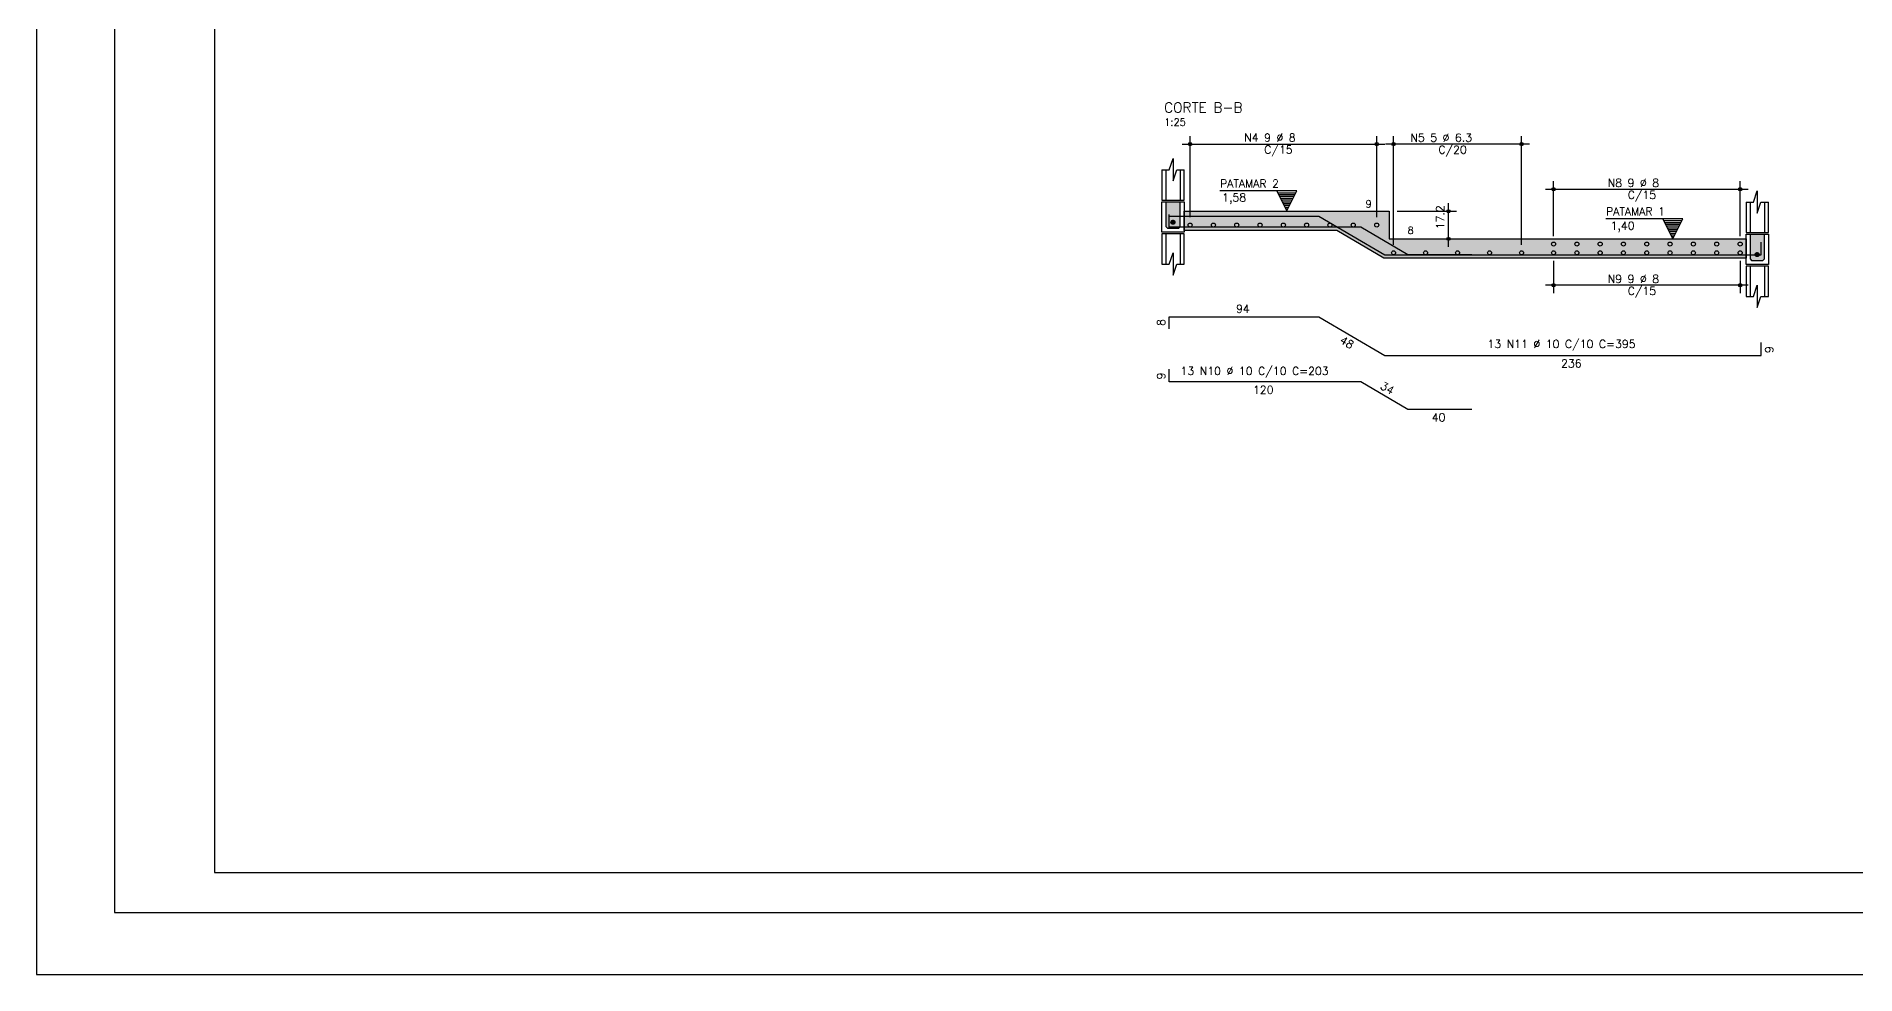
# Model space of a CAD drawing. Extents: x -3.9 to 84.1, y 0 to 62.5.
# Drawn here: x -3.9 to 41.57, y 0 to 23.45 of the extents above; entities that cross this region are included whole.
import ezdxf

# ---------------------------------------------------------------- set-up
doc = ezdxf.new("R2010")
doc.units = 0
doc.header["$MEASUREMENT"] = 0
doc.linetypes.add('HIDDEN', pattern=[9.525, 6.35, -3.175])
doc.layers.get('Defpoints').update_dxf_attribs({"linetype": 'CONTINUOUS'})
for name, color, linetype in [('ARQ_FOLHA', 7, 'CONTINUOUS'), ('PENA_01', 1, 'CONTINUOUS'), ('PENA_02', 2, 'CONTINUOUS'), ('PENA_03', 3, 'CONTINUOUS'), ('PENA_04', 4, 'CONTINUOUS'), ('PENA_05', 5, 'CONTINUOUS'), ('PENA_10', 253, 'CONTINUOUS')]:
    doc.layers.add(name, color=color, linetype=linetype)
doc.styles.get("Standard").update_dxf_attribs({"font": 'ROMANS.SHX'})

msp = doc.modelspace()

# ---------------------------------------------------------------- linework, layer by layer
at = {"layer": 'ARQ_FOLHA', "color": 1}
for points in [[(-1.95, 1.55), (82.15, 1.55), (82.15, 60.95), (-1.95, 60.95)], [(0.55, 2.55), (81.15, 2.55), (81.15, 59.95), (0.55, 59.95)]]:
    msp.add_lwpolyline(points, close=True, dxfattribs=at)
at = {"layer": 'Defpoints', "color": 8, "linetype": 'HIDDEN', "ltscale": 100}
msp.add_lwpolyline([(-3.9, 62.5), (-3.9, 0), (84.1, 0), (84.1, 62.5)], close=True, dxfattribs=at)
at = {"layer": 'PENA_01', "linetype": 'Continuous'}
for p, q in [((24.938, 18.939), (24.938, 20.963)), ((29.602, 18.939), (29.602, 20.963)), ((30.022, 18.243), (30.022, 20.962)), ((33.222, 18.243), (33.222, 20.962)), ((24.738, 20.763), (29.802, 20.763)), ((33.422, 20.762), (29.822, 20.762)), ((33.822, 19.632), (38.886, 19.632)), ((34.022, 18.463), (34.022, 19.832)), ((38.686, 18.463), (38.686, 19.832)), ((31.395, 18.193), (31.395, 19.281)), ((30.112, 19.081), (31.595, 19.081)), ((31.323, 18.393), (31.595, 18.393)), ((34.022, 17.843), (34.022, 17.031)), ((38.686, 17.843), (38.686, 17.031)), ((38.886, 17.231), (33.822, 17.231))]:
    msp.add_line(p, q, dxfattribs=at)
msp.add_lwpolyline([(24.792, 19.081), (29.912, 19.081), (29.912, 18.393), (38.832, 18.393), (38.832, 17.913), (29.781, 17.913), (28.608, 18.601), (24.792, 18.601), (24.792, 19.081)], dxfattribs=at)
at = {"layer": 'PENA_02', "linetype": 'Continuous'}
for points in [[(-1.95, 1.55), (82.15, 1.55), (82.15, 60.95), (-1.95, 60.95), (-1.95, 1.55)], [(24.232, 20.121), (24.418, 20.121), (24.512, 20.401), (24.512, 19.841), (24.605, 20.121), (24.792, 20.121)], [(38.832, 19.313), (39.018, 19.313), (39.112, 19.593), (39.112, 19.033), (39.205, 19.313), (39.392, 19.313)], [(24.232, 17.761), (24.418, 17.761), (24.512, 18.041), (24.512, 17.481), (24.605, 17.761), (24.792, 17.761)], [(38.832, 16.953), (39.018, 16.953), (39.112, 17.233), (39.112, 16.673), (39.205, 16.953), (39.392, 16.953)]]:
    msp.add_lwpolyline(points, dxfattribs=at)
for centre, radius in [((24.938, 20.763), 0.0416), ((24.938, 20.763), 0.0208), ((29.602, 20.763), 0.0416), ((29.602, 20.763), 0.0208), ((30.022, 20.762), 0.0416), ((30.022, 20.762), 0.0208), ((33.222, 20.762), 0.0416), ((33.222, 20.762), 0.0208), ((34.022, 19.632), 0.0416), ((34.022, 19.632), 0.0208), ((38.686, 19.632), 0.0416), ((38.686, 19.632), 0.0208), ((31.395, 19.081), 0.04), ((31.395, 19.081), 0.02), ((31.395, 18.393), 0.04), ((31.395, 18.393), 0.02), ((34.022, 17.231), 0.0416), ((34.022, 17.231), 0.0208), ((38.686, 17.231), 0.0416), ((38.686, 17.231), 0.0208)]:
    msp.add_circle(centre, radius, dxfattribs=at)
at = {"layer": 'PENA_03', "linetype": 'Continuous'}
for p, q in [((24.232, 20.121), (24.232, 19.361)), ((24.332, 20.121), (24.332, 19.361)), ((24.692, 20.121), (24.692, 19.361)), ((24.792, 19.361), (24.792, 20.121)), ((27.602, 19.589), (25.682, 19.589)), ((27.352, 19.089), (27.102, 19.589)), ((27.352, 19.089), (27.602, 19.589)), ((24.232, 19.361), (24.792, 19.361)), ((27.124, 19.545), (27.579, 19.545)), ((27.146, 19.5), (27.557, 19.5)), ((27.169, 19.456), (27.535, 19.456)), ((27.191, 19.411), (27.513, 19.411)), ((27.213, 19.367), (27.49, 19.367)), ((27.236, 19.322), (27.468, 19.322)), ((27.258, 19.277), (27.446, 19.277)), ((27.28, 19.233), (27.423, 19.233)), ((27.302, 19.188), (27.401, 19.188)), ((27.325, 19.144), (27.379, 19.144)), ((38.832, 19.313), (38.832, 18.553)), ((38.932, 19.313), (38.932, 18.553)), ((39.292, 19.313), (39.292, 18.553)), ((39.392, 18.553), (39.392, 19.313)), ((37.25, 18.893), (35.33, 18.893)), ((37, 18.393), (36.75, 18.893)), ((36.772, 18.849), (37.227, 18.849)), ((36.794, 18.804), (37.205, 18.804)), ((36.816, 18.76), (37.183, 18.76)), ((36.839, 18.715), (37.16, 18.715)), ((36.861, 18.671), (37.138, 18.671)), ((37, 18.393), (37.25, 18.893)), ((24.792, 18.521), (24.232, 18.521)), ((24.232, 18.521), (24.232, 17.761)), ((24.332, 18.521), (24.332, 17.761)), ((24.692, 18.521), (24.692, 17.761)), ((24.792, 17.761), (24.792, 18.521)), ((36.883, 18.626), (37.116, 18.626)), ((36.906, 18.581), (37.093, 18.581)), ((36.928, 18.537), (37.071, 18.537)), ((36.95, 18.492), (37.049, 18.492)), ((36.972, 18.448), (37.027, 18.448)), ((38.832, 18.553), (39.392, 18.553)), ((38.832, 17.713), (38.832, 16.953)), ((39.392, 17.713), (38.832, 17.713)), ((38.932, 17.713), (38.932, 16.953)), ((39.292, 17.713), (39.292, 16.953)), ((39.392, 16.953), (39.392, 17.713))]:
    msp.add_line(p, q, dxfattribs=at)
for points in [[(27.102, 19.589), (27.352, 19.089), (27.602, 19.589), (27.102, 19.589)], [(24.792, 18.561), (24.232, 18.561), (24.232, 19.321), (24.792, 19.321), (24.792, 18.561)], [(24.332, 19.321), (24.332, 18.701), (24.372, 18.661), (24.652, 18.661), (24.692, 18.701), (24.692, 19.321)], [(24.459, 18.808), (24.461, 18.818), (24.464, 18.828), (24.469, 18.837), (24.476, 18.845), (24.484, 18.851), (24.494, 18.855), (24.504, 18.858), (24.515, 18.858), (24.525, 18.855), (24.534, 18.851), (24.543, 18.845), (24.55, 18.837), (24.555, 18.828), (24.558, 18.818), (24.559, 18.808), (24.558, 18.798), (24.555, 18.788), (24.55, 18.779), (24.543, 18.771), (24.534, 18.765), (24.525, 18.76), (24.515, 18.758), (24.504, 18.758), (24.494, 18.76), (24.484, 18.765), (24.476, 18.771), (24.469, 18.779), (24.464, 18.788), (24.461, 18.798), (24.459, 18.808)], [(36.75, 18.893), (37, 18.393), (37.25, 18.893), (36.75, 18.893)], [(39.392, 17.753), (38.832, 17.753), (38.832, 18.513), (39.392, 18.513), (39.392, 17.753)], [(38.932, 18.513), (38.932, 17.893), (38.972, 17.853), (39.252, 17.853), (39.292, 17.893), (39.292, 18.513)], [(39.059, 18), (39.061, 18.01), (39.064, 18.02), (39.069, 18.029), (39.076, 18.037), (39.084, 18.043), (39.094, 18.047), (39.104, 18.05), (39.115, 18.05), (39.125, 18.047), (39.134, 18.043), (39.143, 18.037), (39.15, 18.029), (39.155, 18.02), (39.158, 18.01), (39.159, 18), (39.158, 17.99), (39.155, 17.98), (39.15, 17.971), (39.143, 17.963), (39.134, 17.957), (39.125, 17.952), (39.115, 17.95), (39.104, 17.95), (39.094, 17.952), (39.084, 17.957), (39.076, 17.963), (39.069, 17.971), (39.064, 17.98), (39.061, 17.99), (39.059, 18)]]:
    msp.add_lwpolyline(points, dxfattribs=at)
for centre in [(24.509, 18.808), (24.938, 18.739), (25.52, 18.739), (26.103, 18.739), (26.685, 18.739), (27.268, 18.739), (27.85, 18.739), (28.433, 18.739), (29.015, 18.739), (29.602, 18.739), (34.022, 18.263), (34.604, 18.263), (35.187, 18.263), (35.769, 18.263), (36.352, 18.263), (36.934, 18.263), (37.517, 18.263), (38.099, 18.263), (38.686, 18.263), (30.022, 18.043), (30.822, 18.043), (31.622, 18.043), (32.422, 18.043), (33.222, 18.043), (34.022, 18.043), (34.604, 18.043), (35.187, 18.043), (35.769, 18.043), (36.352, 18.043), (36.934, 18.043), (37.517, 18.043), (38.099, 18.043), (38.686, 18.043), (39.109, 18)]:
    msp.add_circle(centre, 0.05, dxfattribs=at)
for points in [[(24.459, 18.808), (24.494, 18.855), (24.504, 18.858)], [(24.459, 18.808), (24.504, 18.858), (24.515, 18.858)], [(24.459, 18.808), (24.515, 18.858), (24.525, 18.855)], [(24.459, 18.808), (24.484, 18.851), (24.494, 18.855)], [(24.459, 18.808), (24.525, 18.855), (24.534, 18.851)], [(24.459, 18.808), (24.476, 18.845), (24.484, 18.851)], [(24.459, 18.808), (24.534, 18.851), (24.543, 18.845)], [(24.459, 18.808), (24.469, 18.837), (24.476, 18.845)], [(24.459, 18.808), (24.543, 18.845), (24.55, 18.837)], [(24.459, 18.808), (24.464, 18.828), (24.469, 18.837)], [(24.459, 18.808), (24.55, 18.837), (24.555, 18.828)], [(24.459, 18.808), (24.461, 18.818), (24.464, 18.828)], [(24.459, 18.808), (24.555, 18.828), (24.558, 18.818)], [(24.459, 18.808), (24.558, 18.818), (24.559, 18.808)], [(24.459, 18.808), (24.559, 18.808), (24.558, 18.798)], [(24.459, 18.808), (24.558, 18.798), (24.555, 18.788)], [(24.459, 18.808), (24.555, 18.788), (24.55, 18.779)], [(24.459, 18.808), (24.55, 18.779), (24.543, 18.771)], [(24.459, 18.808), (24.543, 18.771), (24.534, 18.765)], [(24.459, 18.808), (24.534, 18.765), (24.525, 18.76)], [(24.459, 18.808), (24.525, 18.76), (24.515, 18.758)], [(24.459, 18.808), (24.515, 18.758), (24.504, 18.758)], [(24.459, 18.808), (24.504, 18.758), (24.494, 18.76)], [(24.459, 18.808), (24.494, 18.76), (24.484, 18.765)], [(24.459, 18.808), (24.484, 18.765), (24.476, 18.771)], [(24.459, 18.808), (24.476, 18.771), (24.469, 18.779)], [(24.459, 18.808), (24.469, 18.779), (24.464, 18.788)], [(24.459, 18.808), (24.464, 18.788), (24.461, 18.798)], [(24.459, 18.808), (24.461, 18.798), (24.459, 18.808)], [(39.059, 18), (39.094, 18.047), (39.104, 18.05)], [(39.059, 18), (39.104, 18.05), (39.115, 18.05)], [(39.059, 18), (39.115, 18.05), (39.125, 18.047)], [(39.059, 18), (39.084, 18.043), (39.094, 18.047)], [(39.059, 18), (39.125, 18.047), (39.134, 18.043)], [(39.059, 18), (39.076, 18.037), (39.084, 18.043)], [(39.059, 18), (39.134, 18.043), (39.143, 18.037)], [(39.059, 18), (39.069, 18.029), (39.076, 18.037)], [(39.059, 18), (39.143, 18.037), (39.15, 18.029)], [(39.059, 18), (39.064, 18.02), (39.069, 18.029)], [(39.059, 18), (39.15, 18.029), (39.155, 18.02)], [(39.059, 18), (39.061, 18.01), (39.064, 18.02)], [(39.059, 18), (39.155, 18.02), (39.158, 18.01)], [(39.059, 18), (39.158, 18.01), (39.159, 18)], [(39.059, 18), (39.159, 18), (39.158, 17.99)], [(39.059, 18), (39.158, 17.99), (39.155, 17.98)], [(39.059, 18), (39.155, 17.98), (39.15, 17.971)], [(39.059, 18), (39.15, 17.971), (39.143, 17.963)], [(39.059, 18), (39.143, 17.963), (39.134, 17.957)], [(39.059, 18), (39.134, 17.957), (39.125, 17.952)], [(39.059, 18), (39.125, 17.952), (39.115, 17.95)], [(39.059, 18), (39.115, 17.95), (39.104, 17.95)], [(39.059, 18), (39.104, 17.95), (39.094, 17.952)], [(39.059, 18), (39.094, 17.952), (39.084, 17.957)], [(39.059, 18), (39.084, 17.957), (39.076, 17.963)], [(39.059, 18), (39.076, 17.963), (39.069, 17.971)], [(39.059, 18), (39.069, 17.971), (39.064, 17.98)], [(39.059, 18), (39.064, 17.98), (39.061, 17.99)], [(39.059, 18), (39.061, 17.99), (39.059, 18)]]:
    msp.add_solid(points, dxfattribs=at)
at = {"layer": 'PENA_05', "linetype": 'Continuous'}
for p, q in [((24.412, 18.681), (24.412, 19.001)), ((24.412, 18.657), (24.412, 18.961)), ((24.412, 18.961), (28.156, 18.961)), ((29.203, 18.681), (24.412, 18.681)), ((28.156, 18.961), (29.807, 17.993)), ((30.377, 17.993), (29.203, 18.681)), ((39.212, 17.993), (39.212, 18.313)), ((29.807, 17.993), (39.212, 17.993)), ((31.977, 17.993), (30.377, 17.993)), ((24.412, 16.142), (24.412, 16.446)), ((24.412, 16.446), (28.156, 16.446)), ((28.156, 16.446), (29.807, 15.478)), ((29.807, 15.478), (39.212, 15.478)), ((39.212, 15.478), (39.212, 15.798)), ((24.412, 14.819), (24.412, 15.139)), ((29.203, 14.819), (24.412, 14.819)), ((30.377, 14.131), (29.203, 14.819)), ((31.977, 14.131), (30.377, 14.131))]:
    msp.add_line(p, q, dxfattribs=at)
at = {"layer": 'PENA_10', "linetype": 'Continuous'}
for points in [[(24.692, 19.321), (24.332, 19.321), (24.332, 18.701)], [(24.692, 19.321), (24.332, 18.701), (24.372, 18.661)], [(24.692, 19.321), (24.372, 18.661), (24.652, 18.661)], [(24.692, 19.321), (24.652, 18.661), (24.692, 18.701)], [(24.692, 19.321), (24.692, 18.701), (24.692, 19.321)], [(29.912, 19.081), (28.608, 18.601), (24.792, 18.601)], [(24.792, 18.601), (24.792, 19.081), (29.912, 19.081)], [(29.781, 17.913), (28.608, 18.601), (29.912, 19.081)], [(29.912, 18.393), (29.781, 17.913), (29.912, 19.081)], [(38.832, 17.913), (29.781, 17.913), (29.912, 18.393)], [(38.832, 18.393), (38.832, 17.913), (29.912, 18.393)], [(39.292, 18.513), (38.932, 18.513), (38.932, 17.893)], [(39.292, 18.513), (38.932, 17.893), (38.972, 17.853)], [(39.292, 18.513), (38.972, 17.853), (39.252, 17.853)], [(39.292, 18.513), (39.252, 17.853), (39.292, 17.893)], [(39.292, 18.513), (39.292, 17.893), (39.292, 18.513)]]:
    msp.add_solid(points, dxfattribs=at)

# ---------------------------------------------------------------- texts
at = {"layer": 'PENA_03', "linetype": 'Continuous'}
for s, height, p in [('1:25', 0.18, (24.291, 21.221)), ('N4 9 %%c 8', 0.2, (26.29, 20.823)), ('N5 5 %%c 6.3', 0.2, (30.442, 20.822)), ('C/15', 0.2, (26.79, 20.523)), ('C/20', 0.2, (31.142, 20.522)), ('N8 9 %%c 8', 0.2, (35.374, 19.692)), ('C/15', 0.2, (35.874, 19.392)), ('9', 0.18, (29.32, 19.177)), ('8', 0.18, (30.371, 18.516)), ('N9 9 %%c 8', 0.2, (35.374, 17.291)), ('C/15', 0.2, (35.874, 16.991)), ('94', 0.2, (26.084, 16.546)), ('13 N11 %%c 10 C/10 C=395', 0.2, (32.369, 15.665)), ('13 N10 %%c 10 C/10 C=203', 0.2, (24.698, 14.99)), ('236', 0.2, (34.21, 15.178)), ('120', 0.2, (26.508, 14.519)), ('40', 0.2, (30.977, 13.831))]:
    msp.add_text(s, height=height, dxfattribs=at).set_placement(p)
for s, rotation, p in [('17.2', 90, (31.29, 18.632)), ('8', 90, (24.312, 16.214)), ('48', 329.6209, (28.658, 15.805)), ('9', 90, (39.512, 15.538)), ('9', 90, (24.312, 14.879)), ('34', 329.6209, (29.668, 14.662))]:
    msp.add_text(s, height=0.2, rotation=rotation, dxfattribs=at).set_placement(p)
at = {"layer": 'PENA_04', "linetype": 'Continuous'}
for s, p in [('PATAMAR 2', (25.684, 19.674)), ('1,58', (25.738, 19.326)), ('PATAMAR 1', (35.332, 18.978)), ('1,40', (35.447, 18.622))]:
    msp.add_text(s, height=0.2, dxfattribs=at).set_placement(p)
at = {"layer": 'PENA_05', "linetype": 'Continuous'}
msp.add_text('CORTE B-B', height=0.25, dxfattribs=at).set_placement((24.289, 21.55))

doc.saveas('drawing.dxf')
